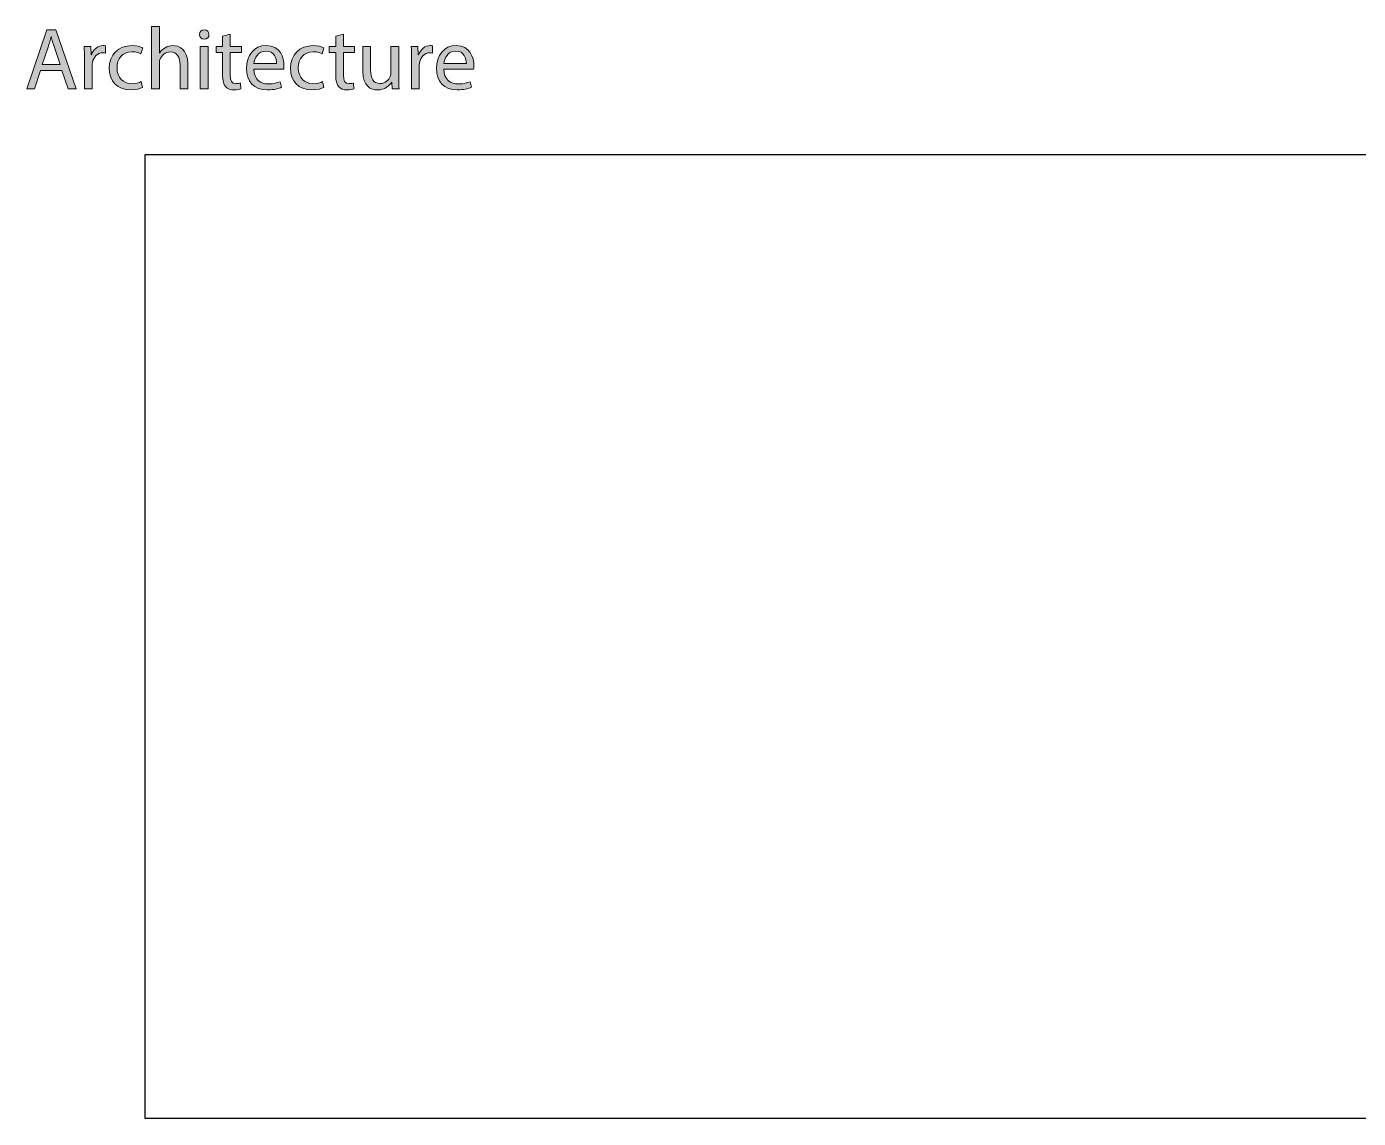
# Model space of a CAD drawing. Header units: inches. Extents: x 0.1 to 22.4, y -34.4 to -0.1.
# Drawn here: x 0.22 to 13.45, y -21.88 to -11.02 of the extents above; entities that cross this region are included whole.
import ezdxf

# ---------------------------------------------------------------- set-up
doc = ezdxf.new("R2010")
doc.units = ezdxf.units.IN
doc.header["$MEASUREMENT"] = 0
doc.layers.add('Layer 1', color=7, linetype='Continuous')
picture_1 = doc.add_image_def('image4.png', size_in_pixel=(593, 365))

# ---------------------------------------------------------------- blocks, each defined once
blk = doc.blocks.new('block 3')
at = {"layer": 'Layer 1', "true_color": 0x231f20}
h = blk.add_hatch(color=250, dxfattribs=at)
h.dxf.hatch_style = 2
h.paths.add_polyline_path([(0.357, -11.457), (0.296, -11.642), (0.218, -11.642), (0.418, -11.054), (0.509, -11.054), (0.71, -11.642), (0.629, -11.642), (0.566, -11.457)])
edge = h.paths.add_edge_path()
edge.add_spline(control_points=[(0.55, -11.398), (0.55, -11.398), (0.493, -11.228), (0.493, -11.228), (0.48, -11.19), (0.471, -11.155), (0.462, -11.121), (0.462, -11.121), (0.46, -11.121), (0.46, -11.121), (0.452, -11.156), (0.442, -11.192), (0.431, -11.227), (0.431, -11.227), (0.373, -11.398), (0.373, -11.398), (0.373, -11.398), (0.55, -11.398), (0.55, -11.398)], knot_values=[0, 0, 0, 0, 1, 1, 1, 2, 2, 2, 3, 3, 3, 4, 4, 4, 5, 5, 5, 6, 6, 6, 6], degree=3, periodic=1)
h = blk.add_hatch(color=250, dxfattribs=at)
h.dxf.hatch_style = 2
edge = h.paths.add_edge_path()
edge.add_spline(control_points=[(1.46, -11.022), (1.46, -11.022), (1.537, -11.022), (1.537, -11.022), (1.537, -11.022), (1.537, -11.286), (1.537, -11.286), (1.537, -11.286), (1.538, -11.286), (1.538, -11.286), (1.551, -11.264), (1.57, -11.245), (1.593, -11.232), (1.616, -11.219), (1.643, -11.21), (1.672, -11.21), (1.729, -11.21), (1.82, -11.245), (1.82, -11.391), (1.82, -11.391), (1.82, -11.642), (1.82, -11.642), (1.82, -11.642), (1.743, -11.642), (1.743, -11.642), (1.743, -11.642), (1.743, -11.4), (1.743, -11.4), (1.743, -11.331), (1.717, -11.274), (1.645, -11.274), (1.595, -11.274), (1.556, -11.309), (1.542, -11.351), (1.537, -11.361), (1.537, -11.372), (1.537, -11.387), (1.537, -11.387), (1.537, -11.642), (1.537, -11.642), (1.537, -11.642), (1.46, -11.642), (1.46, -11.642), (1.46, -11.642), (1.46, -11.022), (1.46, -11.022)], knot_values=[0, 0, 0, 0, 1, 1, 1, 2, 2, 2, 3, 3, 3, 4, 4, 4, 5, 5, 5, 6, 6, 6, 7, 7, 7, 8, 8, 8, 9, 9, 9, 10, 10, 10, 11, 11, 11, 12, 12, 12, 13, 13, 13, 14, 14, 14, 15, 15, 15, 15], degree=3, periodic=1)
h = blk.add_hatch(color=250, dxfattribs=at)
h.dxf.hatch_style = 2
edge = h.paths.add_edge_path()
edge.add_spline(control_points=[(2.03, -11.101), (2.031, -11.127), (2.012, -11.148), (1.981, -11.148), (1.954, -11.148), (1.935, -11.127), (1.935, -11.101), (1.935, -11.074), (1.955, -11.053), (1.983, -11.053), (2.012, -11.053), (2.03, -11.074), (2.03, -11.101)], knot_values=[0, 0, 0, 0, 1, 1, 1, 2, 2, 2, 3, 3, 3, 4, 4, 4, 4], degree=3, periodic=1)
h.paths.add_polyline_path([(1.944, -11.642), (1.944, -11.22), (2.021, -11.22), (2.021, -11.642)])
h = blk.add_hatch(color=250, dxfattribs=at)
h.dxf.hatch_style = 2
edge = h.paths.add_edge_path()
edge.add_spline(control_points=[(2.241, -11.098), (2.241, -11.098), (2.241, -11.22), (2.241, -11.22), (2.241, -11.22), (2.352, -11.22), (2.352, -11.22), (2.352, -11.22), (2.352, -11.278), (2.352, -11.278), (2.352, -11.278), (2.241, -11.278), (2.241, -11.278), (2.241, -11.278), (2.241, -11.506), (2.241, -11.506), (2.241, -11.559), (2.256, -11.588), (2.299, -11.588), (2.319, -11.588), (2.334, -11.586), (2.344, -11.583), (2.344, -11.583), (2.347, -11.641), (2.347, -11.641), (2.332, -11.647), (2.309, -11.651), (2.279, -11.651), (2.243, -11.651), (2.214, -11.64), (2.196, -11.619), (2.174, -11.596), (2.166, -11.559), (2.166, -11.509), (2.166, -11.509), (2.166, -11.278), (2.166, -11.278), (2.166, -11.278), (2.101, -11.278), (2.101, -11.278), (2.101, -11.278), (2.101, -11.22), (2.101, -11.22), (2.101, -11.22), (2.166, -11.22), (2.166, -11.22), (2.166, -11.22), (2.166, -11.118), (2.166, -11.118), (2.166, -11.118), (2.241, -11.098), (2.241, -11.098)], knot_values=[0, 0, 0, 0, 1, 1, 1, 2, 2, 2, 3, 3, 3, 4, 4, 4, 5, 5, 5, 6, 6, 6, 7, 7, 7, 8, 8, 8, 9, 9, 9, 10, 10, 10, 11, 11, 11, 12, 12, 12, 13, 13, 13, 14, 14, 14, 15, 15, 15, 16, 16, 16, 17, 17, 17, 17], degree=3, periodic=1)
h = blk.add_hatch(color=250, dxfattribs=at)
h.dxf.hatch_style = 2
edge = h.paths.add_edge_path()
edge.add_spline(control_points=[(3.366, -11.098), (3.366, -11.098), (3.366, -11.22), (3.366, -11.22), (3.366, -11.22), (3.476, -11.22), (3.476, -11.22), (3.476, -11.22), (3.476, -11.278), (3.476, -11.278), (3.476, -11.278), (3.366, -11.278), (3.366, -11.278), (3.366, -11.278), (3.366, -11.506), (3.366, -11.506), (3.366, -11.559), (3.38, -11.588), (3.423, -11.588), (3.443, -11.588), (3.458, -11.586), (3.468, -11.583), (3.468, -11.583), (3.471, -11.641), (3.471, -11.641), (3.456, -11.647), (3.433, -11.651), (3.403, -11.651), (3.367, -11.651), (3.339, -11.64), (3.32, -11.619), (3.298, -11.596), (3.29, -11.559), (3.29, -11.509), (3.29, -11.509), (3.29, -11.278), (3.29, -11.278), (3.29, -11.278), (3.225, -11.278), (3.225, -11.278), (3.225, -11.278), (3.225, -11.22), (3.225, -11.22), (3.225, -11.22), (3.29, -11.22), (3.29, -11.22), (3.29, -11.22), (3.29, -11.118), (3.29, -11.118), (3.29, -11.118), (3.366, -11.098), (3.366, -11.098)], knot_values=[0, 0, 0, 0, 1, 1, 1, 2, 2, 2, 3, 3, 3, 4, 4, 4, 5, 5, 5, 6, 6, 6, 7, 7, 7, 8, 8, 8, 9, 9, 9, 10, 10, 10, 11, 11, 11, 12, 12, 12, 13, 13, 13, 14, 14, 14, 15, 15, 15, 16, 16, 16, 17, 17, 17, 17], degree=3, periodic=1)
h = blk.add_hatch(color=250, dxfattribs=at)
h.dxf.hatch_style = 2
edge = h.paths.add_edge_path()
edge.add_spline(control_points=[(0.792, -11.351), (0.792, -11.302), (0.791, -11.259), (0.788, -11.22), (0.788, -11.22), (0.855, -11.22), (0.855, -11.22), (0.855, -11.22), (0.858, -11.303), (0.858, -11.303), (0.858, -11.303), (0.861, -11.303), (0.861, -11.303), (0.881, -11.246), (0.927, -11.21), (0.978, -11.21), (0.987, -11.21), (0.993, -11.211), (1, -11.213), (1, -11.213), (1, -11.285), (1, -11.285), (0.992, -11.283), (0.985, -11.282), (0.974, -11.282), (0.92, -11.282), (0.882, -11.324), (0.871, -11.381), (0.869, -11.392), (0.868, -11.404), (0.868, -11.417), (0.868, -11.417), (0.868, -11.642), (0.868, -11.642), (0.868, -11.642), (0.792, -11.642), (0.792, -11.642), (0.792, -11.642), (0.792, -11.351), (0.792, -11.351)], knot_values=[0, 0, 0, 0, 1, 1, 1, 2, 2, 2, 3, 3, 3, 4, 4, 4, 5, 5, 5, 6, 6, 6, 7, 7, 7, 8, 8, 8, 9, 9, 9, 10, 10, 10, 11, 11, 11, 12, 12, 12, 13, 13, 13, 13], degree=3, periodic=1)
h = blk.add_hatch(color=250, dxfattribs=at)
h.dxf.hatch_style = 2
edge = h.paths.add_edge_path()
edge.add_spline(control_points=[(1.37, -11.627), (1.35, -11.637), (1.305, -11.651), (1.248, -11.651), (1.121, -11.651), (1.038, -11.565), (1.038, -11.435), (1.038, -11.305), (1.127, -11.211), (1.265, -11.211), (1.31, -11.211), (1.351, -11.222), (1.372, -11.233), (1.372, -11.233), (1.354, -11.292), (1.354, -11.292), (1.336, -11.282), (1.307, -11.272), (1.265, -11.272), (1.168, -11.272), (1.116, -11.344), (1.116, -11.432), (1.116, -11.53), (1.178, -11.59), (1.262, -11.59), (1.306, -11.59), (1.335, -11.579), (1.357, -11.569), (1.357, -11.569), (1.37, -11.627), (1.37, -11.627)], knot_values=[0, 0, 0, 0, 1, 1, 1, 2, 2, 2, 3, 3, 3, 4, 4, 4, 5, 5, 5, 6, 6, 6, 7, 7, 7, 8, 8, 8, 9, 9, 9, 10, 10, 10, 10], degree=3, periodic=1)
h = blk.add_hatch(color=250, dxfattribs=at)
h.dxf.hatch_style = 2
edge = h.paths.add_edge_path()
edge.add_spline(control_points=[(2.476, -11.445), (2.477, -11.549), (2.544, -11.592), (2.621, -11.592), (2.676, -11.592), (2.709, -11.582), (2.738, -11.57), (2.738, -11.57), (2.751, -11.625), (2.751, -11.625), (2.724, -11.637), (2.677, -11.651), (2.61, -11.651), (2.48, -11.651), (2.402, -11.566), (2.402, -11.438), (2.402, -11.31), (2.477, -11.21), (2.6, -11.21), (2.739, -11.21), (2.775, -11.331), (2.775, -11.409), (2.775, -11.425), (2.773, -11.437), (2.773, -11.445), (2.773, -11.445), (2.476, -11.445), (2.476, -11.445)], knot_values=[0, 0, 0, 0, 1, 1, 1, 2, 2, 2, 3, 3, 3, 4, 4, 4, 5, 5, 5, 6, 6, 6, 7, 7, 7, 8, 8, 8, 9, 9, 9, 9], degree=3, periodic=1)
edge = h.paths.add_edge_path()
edge.add_spline(control_points=[(2.701, -11.39), (2.702, -11.341), (2.681, -11.265), (2.594, -11.265), (2.517, -11.265), (2.483, -11.337), (2.476, -11.39), (2.476, -11.39), (2.701, -11.39), (2.701, -11.39)], knot_values=[0, 0, 0, 0, 1, 1, 1, 2, 2, 2, 3, 3, 3, 3], degree=3, periodic=1)
h = blk.add_hatch(color=250, dxfattribs=at)
h.dxf.hatch_style = 2
edge = h.paths.add_edge_path()
edge.add_spline(control_points=[(3.172, -11.627), (3.152, -11.637), (3.107, -11.651), (3.05, -11.651), (2.923, -11.651), (2.84, -11.565), (2.84, -11.435), (2.84, -11.305), (2.929, -11.211), (3.067, -11.211), (3.112, -11.211), (3.153, -11.222), (3.173, -11.233), (3.173, -11.233), (3.156, -11.292), (3.156, -11.292), (3.138, -11.282), (3.109, -11.272), (3.067, -11.272), (2.97, -11.272), (2.918, -11.344), (2.918, -11.432), (2.918, -11.53), (2.98, -11.59), (3.064, -11.59), (3.108, -11.59), (3.137, -11.579), (3.159, -11.569), (3.159, -11.569), (3.172, -11.627), (3.172, -11.627)], knot_values=[0, 0, 0, 0, 1, 1, 1, 2, 2, 2, 3, 3, 3, 4, 4, 4, 5, 5, 5, 6, 6, 6, 7, 7, 7, 8, 8, 8, 9, 9, 9, 10, 10, 10, 10], degree=3, periodic=1)
h = blk.add_hatch(color=250, dxfattribs=at)
h.dxf.hatch_style = 2
edge = h.paths.add_edge_path()
edge.add_spline(control_points=[(3.916, -11.527), (3.916, -11.571), (3.917, -11.609), (3.919, -11.642), (3.919, -11.642), (3.851, -11.642), (3.851, -11.642), (3.851, -11.642), (3.847, -11.573), (3.847, -11.573), (3.847, -11.573), (3.845, -11.573), (3.845, -11.573), (3.825, -11.607), (3.781, -11.652), (3.705, -11.652), (3.639, -11.652), (3.56, -11.615), (3.56, -11.467), (3.56, -11.467), (3.56, -11.22), (3.56, -11.22), (3.56, -11.22), (3.636, -11.22), (3.636, -11.22), (3.636, -11.22), (3.636, -11.454), (3.636, -11.454), (3.636, -11.534), (3.661, -11.588), (3.731, -11.588), (3.782, -11.588), (3.818, -11.552), (3.832, -11.518), (3.836, -11.507), (3.839, -11.493), (3.839, -11.479), (3.839, -11.479), (3.839, -11.22), (3.839, -11.22), (3.839, -11.22), (3.916, -11.22), (3.916, -11.22), (3.916, -11.22), (3.916, -11.527), (3.916, -11.527)], knot_values=[0, 0, 0, 0, 1, 1, 1, 2, 2, 2, 3, 3, 3, 4, 4, 4, 5, 5, 5, 6, 6, 6, 7, 7, 7, 8, 8, 8, 9, 9, 9, 10, 10, 10, 11, 11, 11, 12, 12, 12, 13, 13, 13, 14, 14, 14, 15, 15, 15, 15], degree=3, periodic=1)
h = blk.add_hatch(color=250, dxfattribs=at)
h.dxf.hatch_style = 2
edge = h.paths.add_edge_path()
edge.add_spline(control_points=[(4.043, -11.351), (4.043, -11.302), (4.043, -11.259), (4.04, -11.22), (4.04, -11.22), (4.107, -11.22), (4.107, -11.22), (4.107, -11.22), (4.11, -11.303), (4.11, -11.303), (4.11, -11.303), (4.113, -11.303), (4.113, -11.303), (4.133, -11.246), (4.179, -11.21), (4.23, -11.21), (4.239, -11.21), (4.245, -11.211), (4.252, -11.213), (4.252, -11.213), (4.252, -11.285), (4.252, -11.285), (4.244, -11.283), (4.236, -11.282), (4.226, -11.282), (4.172, -11.282), (4.133, -11.324), (4.123, -11.381), (4.121, -11.392), (4.119, -11.404), (4.119, -11.417), (4.119, -11.417), (4.119, -11.642), (4.119, -11.642), (4.119, -11.642), (4.043, -11.642), (4.043, -11.642), (4.043, -11.642), (4.043, -11.351), (4.043, -11.351)], knot_values=[0, 0, 0, 0, 1, 1, 1, 2, 2, 2, 3, 3, 3, 4, 4, 4, 5, 5, 5, 6, 6, 6, 7, 7, 7, 8, 8, 8, 9, 9, 9, 10, 10, 10, 11, 11, 11, 12, 12, 12, 13, 13, 13, 13], degree=3, periodic=1)
h = blk.add_hatch(color=250, dxfattribs=at)
h.dxf.hatch_style = 2
edge = h.paths.add_edge_path()
edge.add_spline(control_points=[(4.363, -11.445), (4.365, -11.549), (4.431, -11.592), (4.508, -11.592), (4.563, -11.592), (4.596, -11.582), (4.625, -11.57), (4.625, -11.57), (4.638, -11.625), (4.638, -11.625), (4.611, -11.637), (4.565, -11.651), (4.498, -11.651), (4.367, -11.651), (4.29, -11.566), (4.29, -11.438), (4.29, -11.31), (4.365, -11.21), (4.488, -11.21), (4.626, -11.21), (4.663, -11.331), (4.663, -11.409), (4.663, -11.425), (4.661, -11.437), (4.66, -11.445), (4.66, -11.445), (4.363, -11.445), (4.363, -11.445)], knot_values=[0, 0, 0, 0, 1, 1, 1, 2, 2, 2, 3, 3, 3, 4, 4, 4, 5, 5, 5, 6, 6, 6, 7, 7, 7, 8, 8, 8, 9, 9, 9, 9], degree=3, periodic=1)
edge = h.paths.add_edge_path()
edge.add_spline(control_points=[(4.588, -11.39), (4.589, -11.341), (4.568, -11.265), (4.482, -11.265), (4.404, -11.265), (4.37, -11.337), (4.364, -11.39), (4.364, -11.39), (4.588, -11.39), (4.588, -11.39)], knot_values=[0, 0, 0, 0, 1, 1, 1, 2, 2, 2, 3, 3, 3, 3], degree=3, periodic=1)
at = {"layer": 'Layer 1', "lineweight": 0}
for points in [[(0.357, -11.457), (0.296, -11.642), (0.218, -11.642), (0.418, -11.054), (0.509, -11.054), (0.71, -11.642), (0.629, -11.642), (0.566, -11.457), (0.357, -11.457)], [(1.944, -11.642), (1.944, -11.22), (2.021, -11.22), (2.021, -11.642), (1.944, -11.642)]]:
    blk.add_lwpolyline(points, dxfattribs=at)
for points, knots in [([(1.46, -11.022), (1.46, -11.022), (1.537, -11.022), (1.537, -11.022), (1.537, -11.022), (1.537, -11.286), (1.537, -11.286), (1.537, -11.286), (1.538, -11.286), (1.538, -11.286), (1.551, -11.264), (1.57, -11.245), (1.593, -11.232), (1.616, -11.219), (1.643, -11.21), (1.672, -11.21), (1.729, -11.21), (1.82, -11.245), (1.82, -11.391), (1.82, -11.391), (1.82, -11.642), (1.82, -11.642), (1.82, -11.642), (1.743, -11.642), (1.743, -11.642), (1.743, -11.642), (1.743, -11.4), (1.743, -11.4), (1.743, -11.331), (1.717, -11.274), (1.645, -11.274), (1.595, -11.274), (1.556, -11.309), (1.542, -11.351), (1.537, -11.361), (1.537, -11.372), (1.537, -11.387), (1.537, -11.387), (1.537, -11.642), (1.537, -11.642), (1.537, -11.642), (1.46, -11.642), (1.46, -11.642), (1.46, -11.642), (1.46, -11.022), (1.46, -11.022)], [0, 0, 0, 0, 1, 1, 1, 2, 2, 2, 3, 3, 3, 4, 4, 4, 5, 5, 5, 6, 6, 6, 7, 7, 7, 8, 8, 8, 9, 9, 9, 10, 10, 10, 11, 11, 11, 12, 12, 12, 13, 13, 13, 14, 14, 14, 15, 15, 15, 15]), ([(2.03, -11.101), (2.031, -11.127), (2.012, -11.148), (1.981, -11.148), (1.954, -11.148), (1.935, -11.127), (1.935, -11.101), (1.935, -11.074), (1.955, -11.053), (1.983, -11.053), (2.012, -11.053), (2.03, -11.074), (2.03, -11.101)], [0, 0, 0, 0, 1, 1, 1, 2, 2, 2, 3, 3, 3, 4, 4, 4, 4]), ([(2.241, -11.098), (2.241, -11.098), (2.241, -11.22), (2.241, -11.22), (2.241, -11.22), (2.352, -11.22), (2.352, -11.22), (2.352, -11.22), (2.352, -11.278), (2.352, -11.278), (2.352, -11.278), (2.241, -11.278), (2.241, -11.278), (2.241, -11.278), (2.241, -11.506), (2.241, -11.506), (2.241, -11.559), (2.256, -11.588), (2.299, -11.588), (2.319, -11.588), (2.334, -11.586), (2.344, -11.583), (2.344, -11.583), (2.347, -11.641), (2.347, -11.641), (2.332, -11.647), (2.309, -11.651), (2.279, -11.651), (2.243, -11.651), (2.214, -11.64), (2.196, -11.619), (2.174, -11.596), (2.166, -11.559), (2.166, -11.509), (2.166, -11.509), (2.166, -11.278), (2.166, -11.278), (2.166, -11.278), (2.101, -11.278), (2.101, -11.278), (2.101, -11.278), (2.101, -11.22), (2.101, -11.22), (2.101, -11.22), (2.166, -11.22), (2.166, -11.22), (2.166, -11.22), (2.166, -11.118), (2.166, -11.118), (2.166, -11.118), (2.241, -11.098), (2.241, -11.098)], [0, 0, 0, 0, 1, 1, 1, 2, 2, 2, 3, 3, 3, 4, 4, 4, 5, 5, 5, 6, 6, 6, 7, 7, 7, 8, 8, 8, 9, 9, 9, 10, 10, 10, 11, 11, 11, 12, 12, 12, 13, 13, 13, 14, 14, 14, 15, 15, 15, 16, 16, 16, 17, 17, 17, 17]), ([(3.366, -11.098), (3.366, -11.098), (3.366, -11.22), (3.366, -11.22), (3.366, -11.22), (3.476, -11.22), (3.476, -11.22), (3.476, -11.22), (3.476, -11.278), (3.476, -11.278), (3.476, -11.278), (3.366, -11.278), (3.366, -11.278), (3.366, -11.278), (3.366, -11.506), (3.366, -11.506), (3.366, -11.559), (3.38, -11.588), (3.423, -11.588), (3.443, -11.588), (3.458, -11.586), (3.468, -11.583), (3.468, -11.583), (3.471, -11.641), (3.471, -11.641), (3.456, -11.647), (3.433, -11.651), (3.403, -11.651), (3.367, -11.651), (3.339, -11.64), (3.32, -11.619), (3.298, -11.596), (3.29, -11.559), (3.29, -11.509), (3.29, -11.509), (3.29, -11.278), (3.29, -11.278), (3.29, -11.278), (3.225, -11.278), (3.225, -11.278), (3.225, -11.278), (3.225, -11.22), (3.225, -11.22), (3.225, -11.22), (3.29, -11.22), (3.29, -11.22), (3.29, -11.22), (3.29, -11.118), (3.29, -11.118), (3.29, -11.118), (3.366, -11.098), (3.366, -11.098)], [0, 0, 0, 0, 1, 1, 1, 2, 2, 2, 3, 3, 3, 4, 4, 4, 5, 5, 5, 6, 6, 6, 7, 7, 7, 8, 8, 8, 9, 9, 9, 10, 10, 10, 11, 11, 11, 12, 12, 12, 13, 13, 13, 14, 14, 14, 15, 15, 15, 16, 16, 16, 17, 17, 17, 17]), ([(0.55, -11.398), (0.55, -11.398), (0.493, -11.228), (0.493, -11.228), (0.48, -11.19), (0.471, -11.155), (0.462, -11.121), (0.462, -11.121), (0.46, -11.121), (0.46, -11.121), (0.452, -11.156), (0.442, -11.192), (0.431, -11.227), (0.431, -11.227), (0.373, -11.398), (0.373, -11.398), (0.373, -11.398), (0.55, -11.398), (0.55, -11.398)], [0, 0, 0, 0, 1, 1, 1, 2, 2, 2, 3, 3, 3, 4, 4, 4, 5, 5, 5, 6, 6, 6, 6]), ([(0.792, -11.351), (0.792, -11.302), (0.791, -11.259), (0.788, -11.22), (0.788, -11.22), (0.855, -11.22), (0.855, -11.22), (0.855, -11.22), (0.858, -11.303), (0.858, -11.303), (0.858, -11.303), (0.861, -11.303), (0.861, -11.303), (0.881, -11.246), (0.927, -11.21), (0.978, -11.21), (0.987, -11.21), (0.993, -11.211), (1, -11.213), (1, -11.213), (1, -11.285), (1, -11.285), (0.992, -11.283), (0.985, -11.282), (0.974, -11.282), (0.92, -11.282), (0.882, -11.324), (0.871, -11.381), (0.869, -11.392), (0.868, -11.404), (0.868, -11.417), (0.868, -11.417), (0.868, -11.642), (0.868, -11.642), (0.868, -11.642), (0.792, -11.642), (0.792, -11.642), (0.792, -11.642), (0.792, -11.351), (0.792, -11.351)], [0, 0, 0, 0, 1, 1, 1, 2, 2, 2, 3, 3, 3, 4, 4, 4, 5, 5, 5, 6, 6, 6, 7, 7, 7, 8, 8, 8, 9, 9, 9, 10, 10, 10, 11, 11, 11, 12, 12, 12, 13, 13, 13, 13]), ([(1.37, -11.627), (1.35, -11.637), (1.305, -11.651), (1.248, -11.651), (1.121, -11.651), (1.038, -11.565), (1.038, -11.435), (1.038, -11.305), (1.127, -11.211), (1.265, -11.211), (1.31, -11.211), (1.351, -11.222), (1.372, -11.233), (1.372, -11.233), (1.354, -11.292), (1.354, -11.292), (1.336, -11.282), (1.307, -11.272), (1.265, -11.272), (1.168, -11.272), (1.116, -11.344), (1.116, -11.432), (1.116, -11.53), (1.178, -11.59), (1.262, -11.59), (1.306, -11.59), (1.335, -11.579), (1.357, -11.569), (1.357, -11.569), (1.37, -11.627), (1.37, -11.627)], [0, 0, 0, 0, 1, 1, 1, 2, 2, 2, 3, 3, 3, 4, 4, 4, 5, 5, 5, 6, 6, 6, 7, 7, 7, 8, 8, 8, 9, 9, 9, 10, 10, 10, 10]), ([(2.476, -11.445), (2.477, -11.549), (2.544, -11.592), (2.621, -11.592), (2.676, -11.592), (2.709, -11.582), (2.738, -11.57), (2.738, -11.57), (2.751, -11.625), (2.751, -11.625), (2.724, -11.637), (2.677, -11.651), (2.61, -11.651), (2.48, -11.651), (2.402, -11.566), (2.402, -11.438), (2.402, -11.31), (2.477, -11.21), (2.6, -11.21), (2.739, -11.21), (2.775, -11.331), (2.775, -11.409), (2.775, -11.425), (2.773, -11.437), (2.773, -11.445), (2.773, -11.445), (2.476, -11.445), (2.476, -11.445)], [0, 0, 0, 0, 1, 1, 1, 2, 2, 2, 3, 3, 3, 4, 4, 4, 5, 5, 5, 6, 6, 6, 7, 7, 7, 8, 8, 8, 9, 9, 9, 9]), ([(3.172, -11.627), (3.152, -11.637), (3.107, -11.651), (3.05, -11.651), (2.923, -11.651), (2.84, -11.565), (2.84, -11.435), (2.84, -11.305), (2.929, -11.211), (3.067, -11.211), (3.112, -11.211), (3.153, -11.222), (3.173, -11.233), (3.173, -11.233), (3.156, -11.292), (3.156, -11.292), (3.138, -11.282), (3.109, -11.272), (3.067, -11.272), (2.97, -11.272), (2.918, -11.344), (2.918, -11.432), (2.918, -11.53), (2.98, -11.59), (3.064, -11.59), (3.108, -11.59), (3.137, -11.579), (3.159, -11.569), (3.159, -11.569), (3.172, -11.627), (3.172, -11.627)], [0, 0, 0, 0, 1, 1, 1, 2, 2, 2, 3, 3, 3, 4, 4, 4, 5, 5, 5, 6, 6, 6, 7, 7, 7, 8, 8, 8, 9, 9, 9, 10, 10, 10, 10]), ([(3.916, -11.527), (3.916, -11.571), (3.917, -11.609), (3.919, -11.642), (3.919, -11.642), (3.851, -11.642), (3.851, -11.642), (3.851, -11.642), (3.847, -11.573), (3.847, -11.573), (3.847, -11.573), (3.845, -11.573), (3.845, -11.573), (3.825, -11.607), (3.781, -11.652), (3.705, -11.652), (3.639, -11.652), (3.56, -11.615), (3.56, -11.467), (3.56, -11.467), (3.56, -11.22), (3.56, -11.22), (3.56, -11.22), (3.636, -11.22), (3.636, -11.22), (3.636, -11.22), (3.636, -11.454), (3.636, -11.454), (3.636, -11.534), (3.661, -11.588), (3.731, -11.588), (3.782, -11.588), (3.818, -11.552), (3.832, -11.518), (3.836, -11.507), (3.839, -11.493), (3.839, -11.479), (3.839, -11.479), (3.839, -11.22), (3.839, -11.22), (3.839, -11.22), (3.916, -11.22), (3.916, -11.22), (3.916, -11.22), (3.916, -11.527), (3.916, -11.527)], [0, 0, 0, 0, 1, 1, 1, 2, 2, 2, 3, 3, 3, 4, 4, 4, 5, 5, 5, 6, 6, 6, 7, 7, 7, 8, 8, 8, 9, 9, 9, 10, 10, 10, 11, 11, 11, 12, 12, 12, 13, 13, 13, 14, 14, 14, 15, 15, 15, 15]), ([(4.043, -11.351), (4.043, -11.302), (4.043, -11.259), (4.04, -11.22), (4.04, -11.22), (4.107, -11.22), (4.107, -11.22), (4.107, -11.22), (4.11, -11.303), (4.11, -11.303), (4.11, -11.303), (4.113, -11.303), (4.113, -11.303), (4.133, -11.246), (4.179, -11.21), (4.23, -11.21), (4.239, -11.21), (4.245, -11.211), (4.252, -11.213), (4.252, -11.213), (4.252, -11.285), (4.252, -11.285), (4.244, -11.283), (4.236, -11.282), (4.226, -11.282), (4.172, -11.282), (4.133, -11.324), (4.123, -11.381), (4.121, -11.392), (4.119, -11.404), (4.119, -11.417), (4.119, -11.417), (4.119, -11.642), (4.119, -11.642), (4.119, -11.642), (4.043, -11.642), (4.043, -11.642), (4.043, -11.642), (4.043, -11.351), (4.043, -11.351)], [0, 0, 0, 0, 1, 1, 1, 2, 2, 2, 3, 3, 3, 4, 4, 4, 5, 5, 5, 6, 6, 6, 7, 7, 7, 8, 8, 8, 9, 9, 9, 10, 10, 10, 11, 11, 11, 12, 12, 12, 13, 13, 13, 13]), ([(4.363, -11.445), (4.365, -11.549), (4.431, -11.592), (4.508, -11.592), (4.563, -11.592), (4.596, -11.582), (4.625, -11.57), (4.625, -11.57), (4.638, -11.625), (4.638, -11.625), (4.611, -11.637), (4.565, -11.651), (4.498, -11.651), (4.367, -11.651), (4.29, -11.566), (4.29, -11.438), (4.29, -11.31), (4.365, -11.21), (4.488, -11.21), (4.626, -11.21), (4.663, -11.331), (4.663, -11.409), (4.663, -11.425), (4.661, -11.437), (4.66, -11.445), (4.66, -11.445), (4.363, -11.445), (4.363, -11.445)], [0, 0, 0, 0, 1, 1, 1, 2, 2, 2, 3, 3, 3, 4, 4, 4, 5, 5, 5, 6, 6, 6, 7, 7, 7, 8, 8, 8, 9, 9, 9, 9]), ([(2.701, -11.39), (2.702, -11.341), (2.681, -11.265), (2.594, -11.265), (2.517, -11.265), (2.483, -11.337), (2.476, -11.39), (2.476, -11.39), (2.701, -11.39), (2.701, -11.39)], [0, 0, 0, 0, 1, 1, 1, 2, 2, 2, 3, 3, 3, 3]), ([(4.588, -11.39), (4.589, -11.341), (4.568, -11.265), (4.482, -11.265), (4.404, -11.265), (4.37, -11.337), (4.364, -11.39), (4.364, -11.39), (4.588, -11.39), (4.588, -11.39)], [0, 0, 0, 0, 1, 1, 1, 2, 2, 2, 3, 3, 3, 3])]:
    blk.add_open_spline(points, degree=3, knots=knots, dxfattribs=at)

msp = doc.modelspace()

# ---------------------------------------------------------------- block references
at = {"layer": 'Layer 1'}
msp.add_blockref('block 3', (0, 0), dxfattribs=at)

# ---------------------------------------------------------------- pictures from other files: only their frames are drawn
image = msp.add_image(picture_1, insert=(1.397, -21.875), size_in_units=(19.421, 9.581), dxfattribs=at)

doc.saveas('drawing.dxf')
